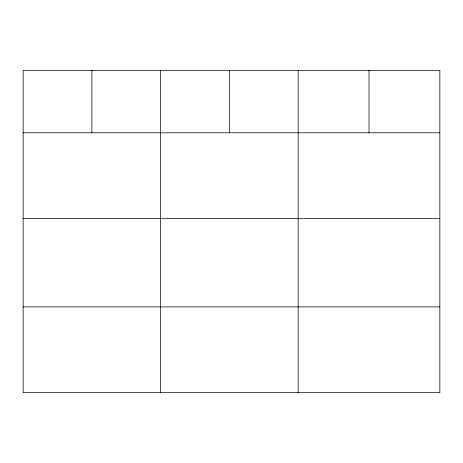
<?xml version="1.0" encoding="UTF-8"?>
<svg xmlns="http://www.w3.org/2000/svg" width="463" height="463" viewBox="0 0 463 463"><rect width="100%" height="100%" fill="white"/><g stroke="black" fill="none" stroke-linecap="round" stroke-linejoin="round"><path stroke-width="0.69" d="M439.85 132.806L439.85 392.67L23.15 392.67L23.15 70.33L439.85 70.33L439.85 132.806L23.15 132.806M23.15 218.559L439.85 218.559M23.15 306.917L439.85 306.917M369.011 70.33L369.011 132.806M298.172 70.33L298.172 392.67M229.416 70.33L229.416 132.806M160.661 70.33L160.661 392.67M91.906 70.33L91.906 132.806"/></g></svg>
